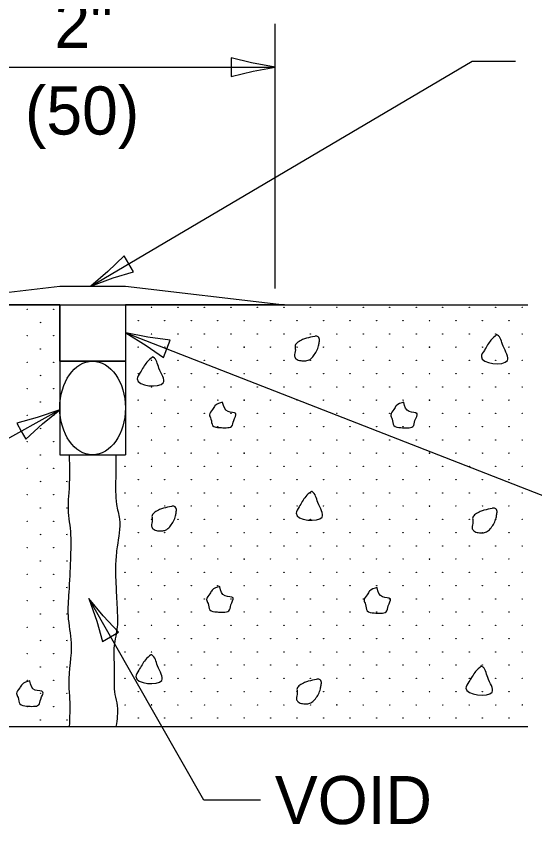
# Model space of a CAD drawing. Extents: x 2262616 to 2263246, y -3123503 to -3123103.
# Drawn here: x 2263029.5 to 2263062.4, y -3123411.7 to -3123360.4 of the extents above; entities that cross this region are included whole.
import ezdxf

# ---------------------------------------------------------------- set-up
doc = ezdxf.new("R2010")
doc.units = 0
for name, color, linetype in [('RD_Pr_Roadway_Dimensions', 7, 'Continuous'), ('RD_Pr_Roadway_Items', 7, 'Continuous'), ('RD_Pr_Roadway_Notes', 7, 'Continuous')]:
    doc.layers.add(name, color=color, linetype=linetype)

msp = doc.modelspace()

# ---------------------------------------------------------------- linework, layer by layer
at = {"layer": 'RD_Pr_Roadway_Dimensions'}
for p, q in [((2263045.909, -3123377.656), (2263045.909, -3123360.886)), ((2263022.157, -3123363.637), (2263045.909, -3123363.637))]:
    msp.add_line(p, q, dxfattribs=at)
msp.add_lwpolyline([(2263043.111, -3123363.051), (2263043.109, -3123363.637), (2263043.109, -3123364.222), (2263044.51, -3123363.879), (2263045.909, -3123363.637), (2263044.416, -3123363.365)], close=True, dxfattribs=at)
at = {"layer": 'RD_Pr_Roadway_Items'}
for p, q in [((2263022.157, -3123378.7), (2263032.252, -3123377.513)), ((2263032.252, -3123377.513), (2263036.408, -3123377.513)), ((2263036.408, -3123377.513), (2263046.503, -3123378.7)), ((2263004.937, -3123378.7), (2263061.941, -3123378.7)), ((2263032.252, -3123378.7), (2263032.252, -3123388.201)), ((2263036.408, -3123378.7), (2263036.408, -3123388.201)), ((2263032.252, -3123382.263), (2263036.408, -3123382.263)), ((2263032.252, -3123388.201), (2263036.408, -3123388.201)), ((2263004.937, -3123405.421), (2263061.941, -3123405.421))]:
    msp.add_line(p, q, dxfattribs=at)
msp.add_lwpolyline([(2263022.157, -3123378.7), (2263032.252, -3123377.513), (2263036.408, -3123377.513), (2263046.503, -3123378.7), (2263036.408, -3123378.7), (2263036.408, -3123382.263), (2263032.252, -3123382.263), (2263032.252, -3123378.7)], close=True, dxfattribs=at)
for centre in [(2263030.181, -3123378.978), (2263031.86, -3123378.978), (2263038.065, -3123378.861), (2263039.745, -3123378.861), (2263041.424, -3123378.861), (2263043.104, -3123378.861), (2263044.783, -3123378.861), (2263046.463, -3123378.861), (2263048.142, -3123378.861), (2263049.822, -3123378.861), (2263051.501, -3123378.861), (2263053.181, -3123378.861), (2263054.86, -3123378.861), (2263056.54, -3123378.861), (2263058.22, -3123378.861), (2263059.899, -3123378.861), (2263061.579, -3123378.861), (2263031.021, -3123379.818), (2263037.226, -3123379.7), (2263038.905, -3123379.7), (2263040.585, -3123379.7), (2263042.264, -3123379.7), (2263043.944, -3123379.7), (2263045.623, -3123379.7), (2263047.303, -3123379.7), (2263048.982, -3123379.7), (2263050.662, -3123379.7), (2263052.341, -3123379.7), (2263054.021, -3123379.7), (2263055.7, -3123379.7), (2263057.38, -3123379.7), (2263059.059, -3123379.7), (2263060.739, -3123379.7), (2263030.181, -3123380.658), (2263031.86, -3123380.658), (2263038.065, -3123380.54), (2263039.745, -3123380.54), (2263041.424, -3123380.54), (2263043.104, -3123380.54), (2263044.783, -3123380.54), (2263046.463, -3123380.54), (2263048.142, -3123380.54), (2263049.822, -3123380.54), (2263051.501, -3123380.54), (2263053.181, -3123380.54), (2263054.86, -3123380.54), (2263056.54, -3123380.54), (2263058.22, -3123380.54), (2263059.899, -3123380.54), (2263061.579, -3123380.54), (2263031.021, -3123381.497), (2263037.226, -3123381.38), (2263038.905, -3123381.38), (2263040.585, -3123381.38), (2263042.264, -3123381.38), (2263043.944, -3123381.38), (2263045.623, -3123381.38), (2263047.303, -3123381.38), (2263048.982, -3123381.38), (2263050.662, -3123381.38), (2263052.341, -3123381.38), (2263054.021, -3123381.38), (2263055.7, -3123381.38), (2263057.38, -3123381.38), (2263059.059, -3123381.38), (2263060.739, -3123381.38), (2263030.181, -3123382.337), (2263031.86, -3123382.337), (2263038.065, -3123382.22), (2263039.745, -3123382.22), (2263041.424, -3123382.22), (2263043.104, -3123382.22), (2263044.783, -3123382.22), (2263046.463, -3123382.22), (2263048.142, -3123382.22), (2263049.822, -3123382.22), (2263051.501, -3123382.22), (2263053.181, -3123382.22), (2263054.86, -3123382.22), (2263056.54, -3123382.22), (2263058.22, -3123382.22), (2263059.899, -3123382.22), (2263061.579, -3123382.22), (2263037.226, -3123383.059), (2263038.905, -3123383.059), (2263040.585, -3123383.059), (2263042.264, -3123383.059), (2263043.944, -3123383.059), (2263045.623, -3123383.059), (2263047.303, -3123383.059), (2263048.982, -3123383.059), (2263050.662, -3123383.059), (2263052.341, -3123383.059), (2263054.021, -3123383.059), (2263055.7, -3123383.059), (2263057.38, -3123383.059), (2263059.059, -3123383.059), (2263060.739, -3123383.059), (2263031.021, -3123383.177), (2263030.181, -3123384.017), (2263031.86, -3123384.017), (2263038.065, -3123383.899), (2263039.745, -3123383.899), (2263041.424, -3123383.899), (2263043.104, -3123383.899), (2263044.783, -3123383.899), (2263046.463, -3123383.899), (2263048.142, -3123383.899), (2263049.822, -3123383.899), (2263051.501, -3123383.899), (2263053.181, -3123383.899), (2263054.86, -3123383.899), (2263056.54, -3123383.899), (2263058.22, -3123383.899), (2263059.899, -3123383.899), (2263061.579, -3123383.899), (2263031.021, -3123384.856), (2263037.226, -3123384.739), (2263038.905, -3123384.739), (2263040.585, -3123384.739), (2263042.264, -3123384.739), (2263043.944, -3123384.739), (2263045.623, -3123384.739), (2263047.303, -3123384.739), (2263048.982, -3123384.739), (2263050.662, -3123384.739), (2263052.341, -3123384.739), (2263054.021, -3123384.739), (2263055.7, -3123384.739), (2263057.38, -3123384.739), (2263059.059, -3123384.739), (2263060.739, -3123384.739), (2263038.065, -3123385.579), (2263039.745, -3123385.579), (2263041.424, -3123385.579), (2263043.104, -3123385.579), (2263044.783, -3123385.579), (2263046.463, -3123385.579), (2263048.142, -3123385.579), (2263049.822, -3123385.579), (2263051.501, -3123385.579), (2263053.181, -3123385.579), (2263054.86, -3123385.579), (2263056.54, -3123385.579), (2263058.22, -3123385.579), (2263059.899, -3123385.579), (2263061.579, -3123385.579), (2263030.181, -3123385.696), (2263031.86, -3123385.696), (2263031.021, -3123386.536), (2263037.226, -3123386.418), (2263038.905, -3123386.418), (2263040.585, -3123386.418), (2263042.264, -3123386.418), (2263043.944, -3123386.418), (2263045.623, -3123386.418), (2263047.303, -3123386.418), (2263048.982, -3123386.418), (2263050.662, -3123386.418), (2263052.341, -3123386.418), (2263054.021, -3123386.418), (2263055.7, -3123386.418), (2263057.38, -3123386.418), (2263059.059, -3123386.418), (2263060.739, -3123386.418), (2263030.181, -3123387.376), (2263031.86, -3123387.376), (2263038.065, -3123387.258), (2263039.745, -3123387.258), (2263041.424, -3123387.258), (2263043.104, -3123387.258), (2263044.783, -3123387.258), (2263046.463, -3123387.258), (2263048.142, -3123387.258), (2263049.822, -3123387.258), (2263051.501, -3123387.258), (2263053.181, -3123387.258), (2263054.86, -3123387.258), (2263056.54, -3123387.258), (2263058.22, -3123387.258), (2263059.899, -3123387.258), (2263061.579, -3123387.258), (2263031.021, -3123388.215), (2263032.7, -3123388.215), (2263037.226, -3123388.098), (2263038.905, -3123388.098), (2263040.585, -3123388.098), (2263042.264, -3123388.098), (2263043.944, -3123388.098), (2263045.623, -3123388.098), (2263047.303, -3123388.098), (2263048.982, -3123388.098), (2263050.662, -3123388.098), (2263052.341, -3123388.098), (2263054.021, -3123388.098), (2263055.7, -3123388.098), (2263057.38, -3123388.098), (2263059.059, -3123388.098), (2263060.739, -3123388.098), (2263030.181, -3123389.055), (2263031.86, -3123389.055), (2263036.386, -3123388.938), (2263038.065, -3123388.938), (2263039.745, -3123388.938), (2263041.424, -3123388.938), (2263043.104, -3123388.938), (2263044.783, -3123388.938), (2263046.463, -3123388.938), (2263048.142, -3123388.938), (2263049.822, -3123388.938), (2263051.501, -3123388.938), (2263053.181, -3123388.938), (2263054.86, -3123388.938), (2263056.54, -3123388.938), (2263058.22, -3123388.938), (2263059.899, -3123388.938), (2263061.579, -3123388.938), (2263031.021, -3123389.895), (2263032.7, -3123389.895), (2263037.226, -3123389.777), (2263038.905, -3123389.777), (2263040.585, -3123389.777), (2263042.264, -3123389.777), (2263043.944, -3123389.777), (2263045.623, -3123389.777), (2263047.303, -3123389.777), (2263048.982, -3123389.777), (2263050.662, -3123389.777), (2263052.341, -3123389.777), (2263054.021, -3123389.777), (2263055.7, -3123389.777), (2263057.38, -3123389.777), (2263059.059, -3123389.777), (2263060.739, -3123389.777), (2263030.181, -3123390.735), (2263031.86, -3123390.735), (2263036.386, -3123390.617), (2263038.065, -3123390.617), (2263039.745, -3123390.617), (2263041.424, -3123390.617), (2263043.104, -3123390.617), (2263044.783, -3123390.617), (2263046.463, -3123390.617), (2263048.142, -3123390.617), (2263049.822, -3123390.617), (2263051.501, -3123390.617), (2263053.181, -3123390.617), (2263054.86, -3123390.617), (2263056.54, -3123390.617), (2263058.22, -3123390.617), (2263059.899, -3123390.617), (2263061.579, -3123390.617), (2263031.021, -3123391.574), (2263032.7, -3123391.574), (2263037.226, -3123391.457), (2263038.905, -3123391.457), (2263040.585, -3123391.457), (2263042.264, -3123391.457), (2263043.944, -3123391.457), (2263045.623, -3123391.457), (2263047.303, -3123391.457), (2263048.982, -3123391.457), (2263050.662, -3123391.457), (2263052.341, -3123391.457), (2263054.021, -3123391.457), (2263055.7, -3123391.457), (2263057.38, -3123391.457), (2263059.059, -3123391.457), (2263060.739, -3123391.457), (2263036.386, -3123392.297), (2263038.065, -3123392.297), (2263039.745, -3123392.297), (2263041.424, -3123392.297), (2263043.104, -3123392.297), (2263044.783, -3123392.297), (2263046.463, -3123392.297), (2263048.142, -3123392.297), (2263049.822, -3123392.297), (2263051.501, -3123392.297), (2263053.181, -3123392.297), (2263054.86, -3123392.297), (2263056.54, -3123392.297), (2263058.22, -3123392.297), (2263059.899, -3123392.297), (2263061.579, -3123392.297), (2263030.181, -3123392.414), (2263031.86, -3123392.414), (2263031.021, -3123393.254), (2263032.7, -3123393.254), (2263037.226, -3123393.136), (2263038.905, -3123393.136), (2263040.585, -3123393.136), (2263042.264, -3123393.136), (2263043.944, -3123393.136), (2263045.623, -3123393.136), (2263047.303, -3123393.136), (2263048.982, -3123393.136), (2263050.662, -3123393.136), (2263052.341, -3123393.136), (2263054.021, -3123393.136), (2263055.7, -3123393.136), (2263057.38, -3123393.136), (2263059.059, -3123393.136), (2263060.739, -3123393.136), (2263030.181, -3123394.094), (2263031.86, -3123394.094), (2263036.386, -3123393.976), (2263038.065, -3123393.976), (2263039.745, -3123393.976), (2263041.424, -3123393.976), (2263043.104, -3123393.976), (2263044.783, -3123393.976), (2263046.463, -3123393.976), (2263048.142, -3123393.976), (2263049.822, -3123393.976), (2263051.501, -3123393.976), (2263053.181, -3123393.976), (2263054.86, -3123393.976), (2263056.54, -3123393.976), (2263058.22, -3123393.976), (2263059.899, -3123393.976), (2263061.579, -3123393.976), (2263037.226, -3123394.816), (2263038.905, -3123394.816), (2263040.585, -3123394.816), (2263042.264, -3123394.816), (2263043.944, -3123394.816), (2263045.623, -3123394.816), (2263047.303, -3123394.816), (2263048.982, -3123394.816), (2263050.662, -3123394.816), (2263052.341, -3123394.816), (2263054.021, -3123394.816), (2263055.7, -3123394.816), (2263057.38, -3123394.816), (2263059.059, -3123394.816), (2263060.739, -3123394.816), (2263031.021, -3123394.933), (2263032.7, -3123394.933), (2263030.181, -3123395.773), (2263031.86, -3123395.773), (2263036.386, -3123395.656), (2263038.065, -3123395.656), (2263039.745, -3123395.656), (2263041.424, -3123395.656), (2263043.104, -3123395.656), (2263044.783, -3123395.656), (2263046.463, -3123395.656), (2263048.142, -3123395.656), (2263049.822, -3123395.656), (2263051.501, -3123395.656), (2263053.181, -3123395.656), (2263054.86, -3123395.656), (2263056.54, -3123395.656), (2263058.22, -3123395.656), (2263059.899, -3123395.656), (2263061.579, -3123395.656), (2263031.021, -3123396.613), (2263032.7, -3123396.613), (2263037.226, -3123396.495), (2263038.905, -3123396.495), (2263040.585, -3123396.495), (2263042.264, -3123396.495), (2263043.944, -3123396.495), (2263045.623, -3123396.495), (2263047.303, -3123396.495), (2263048.982, -3123396.495), (2263050.662, -3123396.495), (2263052.341, -3123396.495), (2263054.021, -3123396.495), (2263055.7, -3123396.495), (2263057.38, -3123396.495), (2263059.059, -3123396.495), (2263060.739, -3123396.495), (2263036.386, -3123397.335), (2263038.065, -3123397.335), (2263039.745, -3123397.335), (2263041.424, -3123397.335), (2263043.104, -3123397.335), (2263044.783, -3123397.335), (2263046.463, -3123397.335), (2263048.142, -3123397.335), (2263049.822, -3123397.335), (2263051.501, -3123397.335), (2263053.181, -3123397.335), (2263054.86, -3123397.335), (2263056.54, -3123397.335), (2263058.22, -3123397.335), (2263059.899, -3123397.335), (2263061.579, -3123397.335), (2263030.181, -3123397.453), (2263031.86, -3123397.453), (2263031.021, -3123398.292), (2263032.7, -3123398.292), (2263037.226, -3123398.175), (2263038.905, -3123398.175), (2263040.585, -3123398.175), (2263042.264, -3123398.175), (2263043.944, -3123398.175), (2263045.623, -3123398.175), (2263047.303, -3123398.175), (2263048.982, -3123398.175), (2263050.662, -3123398.175), (2263052.341, -3123398.175), (2263054.021, -3123398.175), (2263055.7, -3123398.175), (2263057.38, -3123398.175), (2263059.059, -3123398.175), (2263060.739, -3123398.175), (2263030.181, -3123399.132), (2263031.86, -3123399.132), (2263036.386, -3123399.015), (2263038.065, -3123399.015), (2263039.745, -3123399.015), (2263041.424, -3123399.015), (2263043.104, -3123399.015), (2263044.783, -3123399.015), (2263046.463, -3123399.015), (2263048.142, -3123399.015), (2263049.822, -3123399.015), (2263051.501, -3123399.015), (2263053.181, -3123399.015), (2263054.86, -3123399.015), (2263056.54, -3123399.015), (2263058.22, -3123399.015), (2263059.899, -3123399.015), (2263061.579, -3123399.015), (2263031.021, -3123399.972), (2263032.7, -3123399.972), (2263037.226, -3123399.854), (2263038.905, -3123399.854), (2263040.585, -3123399.854), (2263042.264, -3123399.854), (2263043.944, -3123399.854), (2263045.623, -3123399.854), (2263047.303, -3123399.854), (2263048.982, -3123399.854), (2263050.662, -3123399.854), (2263052.341, -3123399.854), (2263054.021, -3123399.854), (2263055.7, -3123399.854), (2263057.38, -3123399.854), (2263059.059, -3123399.854), (2263060.739, -3123399.854), (2263030.181, -3123400.812), (2263031.86, -3123400.812), (2263036.386, -3123400.694), (2263038.065, -3123400.694), (2263039.745, -3123400.694), (2263041.424, -3123400.694), (2263043.104, -3123400.694), (2263044.783, -3123400.694), (2263046.463, -3123400.694), (2263048.142, -3123400.694), (2263049.822, -3123400.694), (2263051.501, -3123400.694), (2263053.181, -3123400.694), (2263054.86, -3123400.694), (2263056.54, -3123400.694), (2263058.22, -3123400.694), (2263059.899, -3123400.694), (2263061.579, -3123400.694), (2263037.226, -3123401.534), (2263038.905, -3123401.534), (2263040.585, -3123401.534), (2263042.264, -3123401.534), (2263043.944, -3123401.534), (2263045.623, -3123401.534), (2263047.303, -3123401.534), (2263048.982, -3123401.534), (2263050.662, -3123401.534), (2263052.341, -3123401.534), (2263054.021, -3123401.534), (2263055.7, -3123401.534), (2263057.38, -3123401.534), (2263059.059, -3123401.534), (2263060.739, -3123401.534), (2263031.021, -3123401.652), (2263032.7, -3123401.652), (2263030.181, -3123402.491), (2263031.86, -3123402.491), (2263036.386, -3123402.374), (2263038.065, -3123402.374), (2263039.745, -3123402.374), (2263041.424, -3123402.374), (2263043.104, -3123402.374), (2263044.783, -3123402.374), (2263046.463, -3123402.374), (2263048.142, -3123402.374), (2263049.822, -3123402.374), (2263051.501, -3123402.374), (2263053.181, -3123402.374), (2263054.86, -3123402.374), (2263056.54, -3123402.374), (2263058.22, -3123402.374), (2263059.899, -3123402.374), (2263061.579, -3123402.374), (2263031.021, -3123403.331), (2263032.7, -3123403.331), (2263037.226, -3123403.213), (2263038.905, -3123403.213), (2263040.585, -3123403.213), (2263042.264, -3123403.213), (2263043.944, -3123403.213), (2263045.623, -3123403.213), (2263047.303, -3123403.213), (2263048.982, -3123403.213), (2263050.662, -3123403.213), (2263052.341, -3123403.213), (2263054.021, -3123403.213), (2263055.7, -3123403.213), (2263057.38, -3123403.213), (2263059.059, -3123403.213), (2263060.739, -3123403.213), (2263036.386, -3123404.053), (2263038.065, -3123404.053), (2263039.745, -3123404.053), (2263041.424, -3123404.053), (2263043.104, -3123404.053), (2263044.783, -3123404.053), (2263046.463, -3123404.053), (2263048.142, -3123404.053), (2263049.822, -3123404.053), (2263051.501, -3123404.053), (2263053.181, -3123404.053), (2263054.86, -3123404.053), (2263056.54, -3123404.053), (2263058.22, -3123404.053), (2263059.899, -3123404.053), (2263061.579, -3123404.053), (2263030.181, -3123404.171), (2263031.86, -3123404.171), (2263031.021, -3123405.011), (2263032.7, -3123405.011), (2263037.226, -3123404.893), (2263038.905, -3123404.893), (2263040.585, -3123404.893), (2263042.264, -3123404.893), (2263043.944, -3123404.893), (2263045.623, -3123404.893), (2263047.303, -3123404.893), (2263048.982, -3123404.893), (2263050.662, -3123404.893), (2263052.341, -3123404.893), (2263054.021, -3123404.893), (2263055.7, -3123404.893), (2263057.38, -3123404.893), (2263059.059, -3123404.893), (2263060.739, -3123404.893)]:
    msp.add_circle(centre, 0.0119, dxfattribs=at)
msp.add_ellipse((2263034.329, -3123385.232), major_axis=(0, -2.969), ratio=0.7, dxfattribs=at)
for points in [[(2263048.42, -3123380.709), (2263047.891, -3123380.815), (2263047.654, -3123380.899), (2263047.351, -3123381.071), (2263047.179, -3123381.273), (2263047.19, -3123381.546), (2263047.137, -3123381.95), (2263047.244, -3123382.128), (2263047.529, -3123382.235), (2263047.855, -3123382.247), (2263048.123, -3123382.152), (2263048.342, -3123381.926), (2263048.532, -3123381.641), (2263048.663, -3123381.291), (2263048.705, -3123381.071), (2263048.705, -3123380.827), (2263048.556, -3123380.679), (2263048.437, -3123380.691)], [(2263059.95, -3123380.598), (2263059.6, -3123380.931), (2263059.178, -3123381.584), (2263058.988, -3123381.988), (2263060.639, -3123382.231), (2263060.371, -3123381.311), (2263060.003, -3123380.61), (2263059.938, -3123380.58)], [(2263038.12, -3123382.008), (2263037.769, -3123382.34), (2263037.348, -3123382.994), (2263037.158, -3123383.397), (2263038.808, -3123383.641), (2263038.541, -3123382.72), (2263038.173, -3123382.02), (2263038.108, -3123381.99)], [(2263042.58, -3123384.865), (2263042.093, -3123385.097), (2263041.945, -3123385.322), (2263041.743, -3123385.679), (2263041.838, -3123385.934), (2263041.945, -3123386.338), (2263042.39, -3123386.474), (2263042.812, -3123386.486), (2263043.15, -3123386.403), (2263043.281, -3123386.029), (2263043.417, -3123385.584), (2263042.919, -3123385.459), (2263042.58, -3123384.889)], [(2263054.078, -3123384.869), (2263053.592, -3123385.1), (2263053.443, -3123385.326), (2263053.241, -3123385.682), (2263053.336, -3123385.938), (2263053.443, -3123386.341), (2263053.888, -3123386.478), (2263054.31, -3123386.49), (2263054.648, -3123386.407), (2263054.779, -3123386.033), (2263054.916, -3123385.587), (2263054.417, -3123385.463), (2263054.078, -3123384.893)], [(2263032.845, -3123388.201), (2263032.82, -3123390.619), (2263032.772, -3123391.448), (2263032.918, -3123393.056), (2263032.918, -3123394.859), (2263032.82, -3123396.905), (2263032.772, -3123398.416), (2263032.967, -3123400.121), (2263032.82, -3123402.704), (2263032.869, -3123403.679), (2263032.845, -3123405.421)], [(2263035.814, -3123388.201), (2263035.793, -3123390.522), (2263035.842, -3123391.349), (2263036.036, -3123392.276), (2263035.89, -3123394.03), (2263035.793, -3123395.102), (2263035.793, -3123395.98), (2263035.842, -3123397.1), (2263035.89, -3123398.123), (2263035.89, -3123399.099), (2263035.696, -3123400.316), (2263035.696, -3123401.486), (2263035.696, -3123402.704), (2263035.744, -3123403.386), (2263035.89, -3123404.117), (2263035.814, -3123405.421)], [(2263048.197, -3123390.523), (2263047.847, -3123390.855), (2263047.426, -3123391.509), (2263047.236, -3123391.912), (2263048.886, -3123392.156), (2263048.619, -3123391.235), (2263048.251, -3123390.535), (2263048.186, -3123390.505)], [(2263039.346, -3123391.486), (2263038.818, -3123391.593), (2263038.58, -3123391.676), (2263038.277, -3123391.848), (2263038.105, -3123392.05), (2263038.117, -3123392.323), (2263038.064, -3123392.727), (2263038.171, -3123392.905), (2263038.456, -3123393.012), (2263038.782, -3123393.024), (2263039.049, -3123392.929), (2263039.269, -3123392.703), (2263039.459, -3123392.418), (2263039.59, -3123392.068), (2263039.631, -3123391.848), (2263039.631, -3123391.605), (2263039.483, -3123391.456), (2263039.364, -3123391.468)], [(2263059.684, -3123391.608), (2263059.155, -3123391.715), (2263058.918, -3123391.798), (2263058.615, -3123391.971), (2263058.443, -3123392.172), (2263058.455, -3123392.446), (2263058.401, -3123392.849), (2263058.508, -3123393.028), (2263058.793, -3123393.134), (2263059.12, -3123393.146), (2263059.387, -3123393.051), (2263059.607, -3123392.826), (2263059.797, -3123392.541), (2263059.927, -3123392.19), (2263059.969, -3123391.971), (2263059.969, -3123391.727), (2263059.82, -3123391.579), (2263059.702, -3123391.591)], [(2263042.398, -3123396.556), (2263041.912, -3123396.787), (2263041.763, -3123397.013), (2263041.561, -3123397.369), (2263041.656, -3123397.625), (2263041.763, -3123398.028), (2263042.208, -3123398.165), (2263042.63, -3123398.177), (2263042.968, -3123398.094), (2263043.099, -3123397.72), (2263043.236, -3123397.274), (2263042.737, -3123397.15), (2263042.398, -3123396.58)], [(2263052.384, -3123396.616), (2263051.897, -3123396.848), (2263051.748, -3123397.074), (2263051.546, -3123397.43), (2263051.641, -3123397.685), (2263051.748, -3123398.089), (2263052.194, -3123398.226), (2263052.615, -3123398.238), (2263052.954, -3123398.154), (2263053.084, -3123397.78), (2263053.221, -3123397.335), (2263052.722, -3123397.21), (2263052.384, -3123396.64)], [(2263038.029, -3123400.875), (2263037.679, -3123401.208), (2263037.257, -3123401.861), (2263037.067, -3123402.265), (2263038.718, -3123402.508), (2263038.451, -3123401.588), (2263038.083, -3123400.887), (2263038.017, -3123400.857)], [(2263058.975, -3123401.606), (2263058.625, -3123401.938), (2263058.203, -3123402.591), (2263058.013, -3123402.995), (2263059.664, -3123403.238), (2263059.396, -3123402.318), (2263059.028, -3123401.617), (2263058.963, -3123401.588)], [(2263030.342, -3123402.524), (2263029.855, -3123402.755), (2263029.707, -3123402.981), (2263029.505, -3123403.337), (2263029.6, -3123403.592), (2263029.707, -3123403.996), (2263030.152, -3123404.133), (2263030.574, -3123404.145), (2263030.912, -3123404.061), (2263031.043, -3123403.687), (2263031.179, -3123403.242), (2263030.68, -3123403.117), (2263030.342, -3123402.547)], [(2263048.541, -3123402.446), (2263048.012, -3123402.553), (2263047.775, -3123402.636), (2263047.472, -3123402.809), (2263047.3, -3123403.01), (2263047.312, -3123403.284), (2263047.258, -3123403.687), (2263047.365, -3123403.866), (2263047.65, -3123403.972), (2263047.977, -3123403.984), (2263048.244, -3123403.889), (2263048.463, -3123403.664), (2263048.653, -3123403.379), (2263048.784, -3123403.028), (2263048.826, -3123402.809), (2263048.826, -3123402.565), (2263048.677, -3123402.417), (2263048.558, -3123402.429)]]:
    msp.add_spline(points, degree=3, dxfattribs=at)
at = {"layer": 'RD_Pr_Roadway_Notes'}
for p, q in [((2263034.217, -3123377.513), (2263058.404, -3123363.257)), ((2263058.404, -3123363.257), (2263061.149, -3123363.257)), ((2263036.437, -3123380.473), (2263064.327, -3123391.352)), ((2263032.255, -3123385.347), (2263015.115, -3123394.855))]:
    msp.add_line(p, q, dxfattribs=at)
for points in [[(2263036.925, -3123376.596), (2263036.629, -3123376.091), (2263036.332, -3123375.587), (2263035.3, -3123376.593), (2263034.217, -3123377.513), (2263035.641, -3123376.989)], [(2263038.831, -3123382.036), (2263039.045, -3123381.491), (2263039.258, -3123380.945), (2263037.829, -3123380.756), (2263036.437, -3123380.473), (2263037.729, -3123381.269)], [(2263029.524, -3123386.193), (2263029.807, -3123386.706), (2263030.091, -3123387.218), (2263031.149, -3123386.238), (2263032.255, -3123385.347), (2263030.818, -3123385.834)], [(2263034.965, -3123400.034), (2263035.474, -3123399.745), (2263035.983, -3123399.454), (2263034.99, -3123398.409), (2263034.085, -3123397.314), (2263034.59, -3123398.745)]]:
    msp.add_lwpolyline(points, close=True, dxfattribs=at)
msp.add_lwpolyline([(2263044.97, -3123410.09), (2263041.385, -3123410.09), (2263034.085, -3123397.314)], dxfattribs=at)

# ---------------------------------------------------------------- texts
at = {"layer": 'RD_Pr_Roadway_Dimensions'}
for s, p in [('2"', (2263031.908, -3123362.417)), ('(50)', (2263030.04, -3123367.903))]:
    msp.add_text(s, height=3.048, dxfattribs=at).set_placement(p)
at = {"layer": 'RD_Pr_Roadway_Notes'}
msp.add_text('VOID', height=3.048, dxfattribs=at).set_placement((2263045.89, -3123411.614))

doc.saveas('drawing.dxf')
